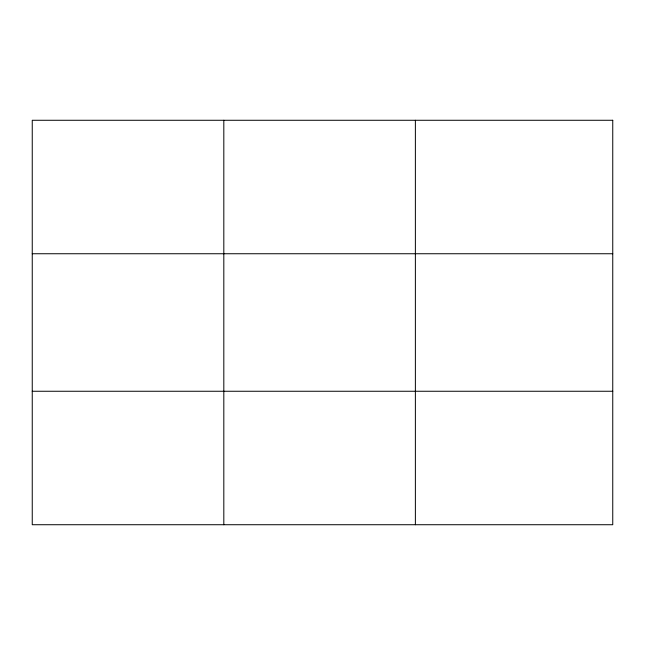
<?xml version="1.0" encoding="UTF-8"?>
<svg xmlns="http://www.w3.org/2000/svg" width="645" height="645" viewBox="0 0 645 645"><rect width="100%" height="100%" fill="white"/><g stroke="black" fill="none" stroke-linecap="round" stroke-linejoin="round"><path stroke-width="0.97" d="M223.815 120.276L223.815 524.724M415.38 120.276L415.38 524.724M32.25 253.743L612.75 253.743M32.25 391.257L612.75 391.257M612.75 120.276L612.75 524.724L32.25 524.724L32.25 120.276L612.75 120.276"/></g></svg>
